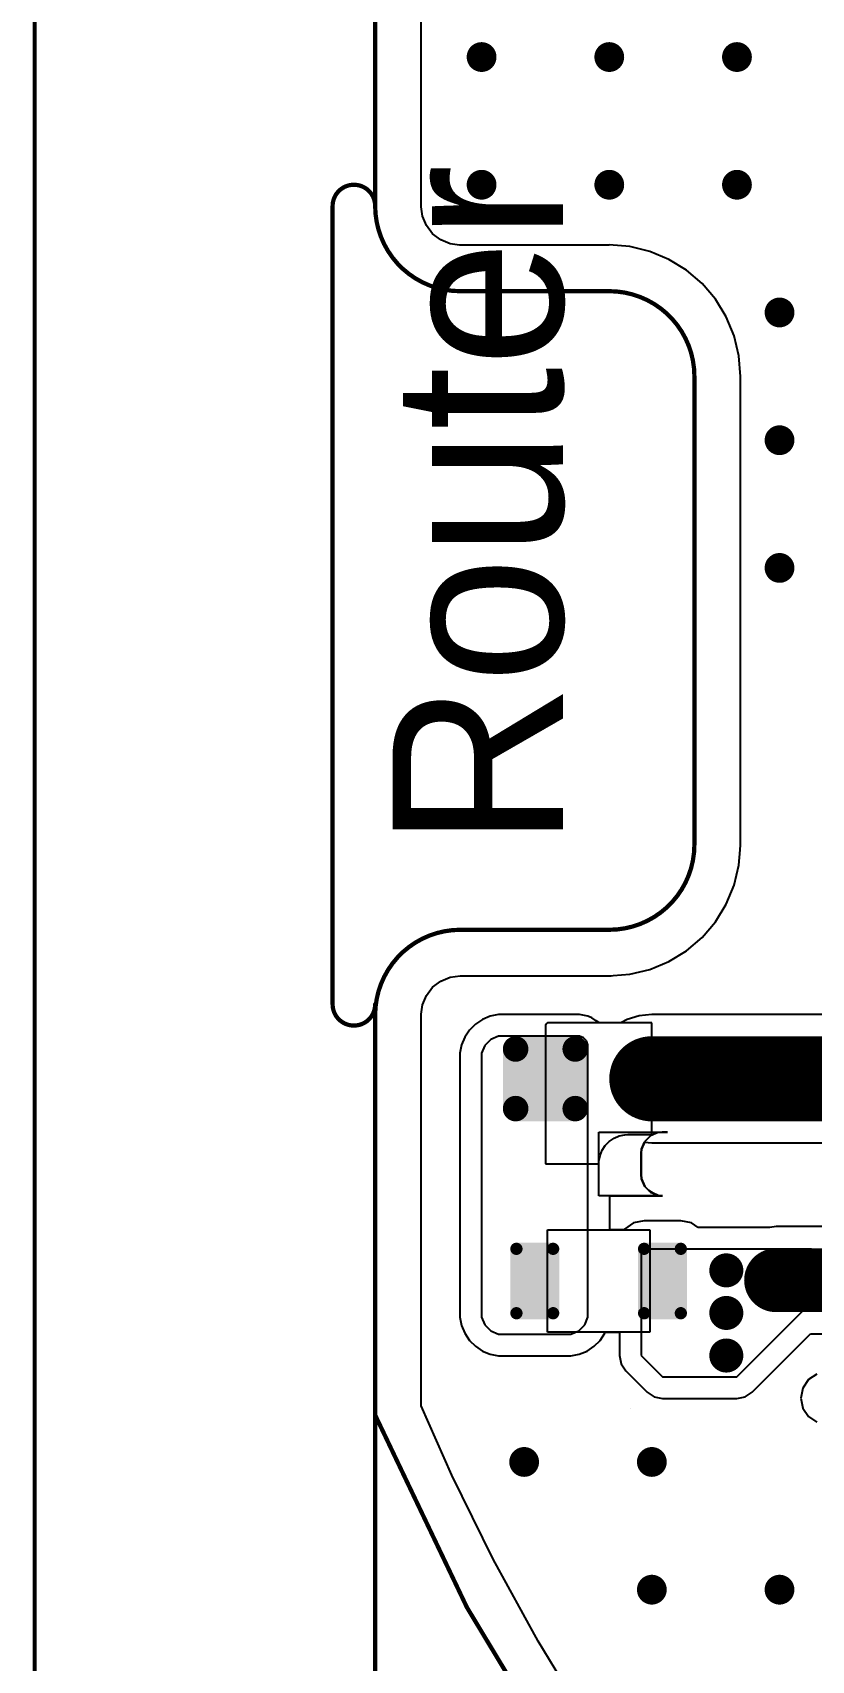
# Model space of a CAD drawing. Header units: millimetres. Extents: x 194 to 375, y 175 to 317.
# Drawn here: x 198.45 to 216.75, y 228.34 to 266.57 of the extents above; entities that cross this region are included whole.
import ezdxf

# ---------------------------------------------------------------- set-up
doc = ezdxf.new("R2010")
doc.units = ezdxf.units.MM
doc.layers.add('Mechanical20', color=56, linetype='Continuous')
doc.layers.add('TopLayer', color=1, linetype='Continuous')

# ---------------------------------------------------------------- blocks, each defined once
blk = doc.blocks.new('DF1B_2P_2_5DSA_8')
at = {"layer": 'TopLayer'}
for points, const_width in [([(-2.1, 0.7, 1), (-1.8, 0.7, 1)], 0.3), ([(-0.7, 0.7, 1), (-0.4, 0.7, 1)], 0.3), ([(0.75, 0, 1), (1.75, 0, 1)], 1), ([(-2.1, -0.7, 1), (-1.8, -0.7, 1)], 0.3), ([(-0.7, -0.7, 1), (-0.4, -0.7, 1)], 0.3)]:
    blk.add_lwpolyline(points, format="xyb", close=True, dxfattribs=dict(at, const_width=const_width))
for points in [[(-1.95, -1), (-0.55, -1), (-1.95, 1), (-0.55, 1)], [(-2.25, -0.7), (-0.25, -0.7), (-2.25, 0.7), (-0.25, 0.7)]]:
    blk.add_solid(points, dxfattribs=at)
blk = doc.blocks.new('C_3216_62')
at = {"layer": 'TopLayer'}
for p, q in [((-1.2, -1.2), (-1.2, 1.2)), ((-1.2, 1.2), (1.2, 1.2)), ((1.2, 1.2), (1.2, -1.2)), ((1.2, -1.2), (-1.2, -1.2))]:
    blk.add_line(p, q, dxfattribs=at)
at = {"layer": 'TopLayer', "const_width": 0.144}
for points in [[(-2.003, 0.756, 1), (-1.859, 0.756, 1)], [(-1.141, 0.756, 1), (-0.997, 0.756, 1)], [(0.997, 0.756, 1), (1.141, 0.756, 1)], [(1.859, 0.756, 1), (2.003, 0.756, 1)], [(-2.003, -0.756, 1), (-1.859, -0.756, 1)], [(-1.141, -0.756, 1), (-0.997, -0.756, 1)], [(0.997, -0.756, 1), (1.141, -0.756, 1)], [(1.859, -0.756, 1), (2.003, -0.756, 1)]]:
    blk.add_lwpolyline(points, format="xyb", close=True, dxfattribs=at)
at = {"layer": 'TopLayer'}
for points in [[(-1.069, -0.9), (-1.069, 0.9), (-1.931, -0.9), (-1.931, 0.9)], [(1.931, -0.9), (1.931, 0.9), (1.069, -0.9), (1.069, 0.9)], [(-0.925, -0.756), (-0.925, 0.756), (-2.075, -0.756), (-2.075, 0.756)], [(2.075, -0.756), (2.075, 0.756), (0.925, -0.756), (0.925, 0.756)]]:
    blk.add_solid(points, dxfattribs=at)
blk = doc.blocks.new('TP_SMD_123')
at = {"layer": 'TopLayer', "const_width": 0.4}
blk.add_lwpolyline([(-0.2, 0, 1), (0.2, 0, 1)], format="xyb", close=True, dxfattribs=at)

msp = doc.modelspace()

# ---------------------------------------------------------------- linework, layer by layer
at = {"layer": 'Mechanical20', "const_width": 0.1}
for points in [[(198.5, 206.5), (198.5, 305.5)], [(206.5, 263.25), (206.5, 305.5)], [(206.5, 262.5), (206.5, 273.9)], [(205.5, 243.75), (205.5, 262.5)], [(208.5, 260.5), (212, 260.5)], [(214, 247.5), (214, 258.5)], [(208.5, 245.5), (212, 245.5)], [(206, 243.25), (206, 243.25)], [(206.5, 243.25), (206.5, 243.5)], [(206.5, 234.1), (206.5, 243.5)], [(206.5, 243.25), (206.5, 206.5)]]:
    msp.add_lwpolyline(points, dxfattribs=at)
at = {"layer": 'Mechanical20', "const_width": 0.05}
for points in [[(206.475, 263.25, 1), (206.525, 263.25, 1)], [(205.975, 263, 1), (206.025, 263, 1)], [(205.975, 263, 1), (206.025, 263, 1)], [(205.475, 262.5, 1), (205.525, 262.5, 1)], [(205.475, 262.5, 1), (205.525, 262.5, 1)], [(206.475, 262.5, 1), (206.525, 262.5, 1)], [(206.475, 262.5, 1), (206.525, 262.5, 1)], [(206.475, 262.5, 1), (206.525, 262.5, 1)], [(208.475, 260.5, 1), (208.525, 260.5, 1)], [(208.475, 260.5, 1), (208.525, 260.5, 1)], [(211.975, 260.5, 1), (212.025, 260.5, 1)], [(211.975, 260.5, 1), (212.025, 260.5, 1)], [(213.975, 258.5, 1), (214.025, 258.5, 1)], [(213.975, 258.5, 1), (214.025, 258.5, 1)], [(213.975, 247.5, 1), (214.025, 247.5, 1)], [(213.975, 247.5, 1), (214.025, 247.5, 1)], [(208.475, 245.5, 1), (208.525, 245.5, 1)], [(208.475, 245.5, 1), (208.525, 245.5, 1)], [(211.975, 245.5, 1), (212.025, 245.5, 1)], [(211.975, 245.5, 1), (212.025, 245.5, 1)], [(205.475, 243.75, 1), (205.525, 243.75, 1)], [(205.475, 243.75, 1), (205.525, 243.75, 1)], [(206.475, 243.75, 1), (206.525, 243.75, 1)], [(205.975, 243.25, 1), (206.025, 243.25, 1)], [(205.975, 243.25, 1), (206.025, 243.25, 1)], [(205.975, 243.25, 1), (206.025, 243.25, 1)], [(205.975, 243.25, 1), (206.025, 243.25, 1)], [(206.475, 243.5, 1), (206.525, 243.5, 1)], [(206.475, 243.5, 1), (206.525, 243.5, 1)], [(206.475, 243.5, 1), (206.525, 243.5, 1)], [(206.475, 243.25, 1), (206.525, 243.25, 1)], [(206.475, 243.25, 1), (206.525, 243.25, 1)], [(206.475, 234.1, 1), (206.525, 234.1, 1)], [(206.475, 234.1, 1), (206.525, 234.1, 1)]]:
    msp.add_lwpolyline(points, format="xyb", close=True, dxfattribs=at)
at = {"layer": 'Mechanical20', "const_width": 0.1}
for points in [[(205.5, 262.5, -0.414214), (206, 263)], [(206, 263, -0.414214), (206.5, 262.5)], [(208.5, 260.5, -0.414214), (206.5, 262.5)], [(212, 260.5, -0.414214), (214, 258.5)], [(214, 247.5, -0.414214), (212, 245.5)], [(206.5, 243.5, -0.414214), (208.5, 245.5)], [(206, 243.25, -0.414214), (205.5, 243.75)], [(206.5, 243.75, -0.414214), (206, 243.25)], [(234.1, 206.5, -0.196819), (206.5, 234.1)]]:
    msp.add_lwpolyline(points, format="xyb", dxfattribs=at)
at = {"layer": 'TopLayer'}
for p, q in [((207.584, 262.5), (207.584, 273.683)), ((207.582, 262.483), (207.584, 262.5)), ((207.611, 262.262), (207.582, 262.483)), ((207.703, 262.04), (207.611, 262.262)), ((207.849, 261.849), (207.703, 262.04)), ((208.04, 261.703), (207.849, 261.849)), ((208.262, 261.611), (208.04, 261.703)), ((208.483, 261.582), (208.262, 261.611)), ((208.5, 261.584), (208.483, 261.582)), ((212, 261.584), (208.5, 261.584)), ((212.483, 261.547), (212, 261.585)), ((212, 261.585), (212, 261.584)), ((212, 261.584), (212, 261.584)), ((212.953, 261.434), (212.483, 261.547)), ((213.4, 261.248), (212.953, 261.434)), ((213.813, 260.995), (213.4, 261.248)), ((214.181, 260.681), (213.813, 260.995)), ((214.495, 260.313), (214.181, 260.681)), ((214.748, 259.9), (214.495, 260.313)), ((214.934, 259.453), (214.748, 259.9)), ((215.047, 258.983), (214.934, 259.453)), ((215.085, 258.5), (215.047, 258.983)), ((215.084, 247.501), (215.084, 258.5)), ((215.084, 258.5), (215.085, 258.5)), ((215.075, 247.379), (215.085, 247.498)), ((215.085, 247.498), (215.084, 247.501)), ((215.084, 247.501), (215.084, 247.501)), ((214.934, 246.546), (215.047, 247.016)), ((215.047, 247.016), (215.075, 247.377)), ((215.075, 247.378), (215.075, 247.379)), ((215.075, 247.377), (215.075, 247.378)), ((214.749, 246.1), (214.934, 246.546)), ((214.496, 245.688), (214.749, 246.1)), ((214.182, 245.32), (214.496, 245.688)), ((213.815, 245.006), (214.182, 245.32)), ((212.956, 244.569), (213.403, 244.754)), ((213.403, 244.754), (213.815, 245.006)), ((208.04, 244.297), (208.262, 244.389)), ((208.262, 244.389), (208.378, 244.404)), ((208.378, 244.404), (208.5, 244.416)), ((208.5, 244.416), (208.501, 244.416)), ((208.501, 244.416), (208.627, 244.416)), ((208.627, 244.416), (212.044, 244.419)), ((212.044, 244.419), (212.09, 244.425)), ((212.09, 244.425), (212.486, 244.456)), ((212.486, 244.456), (212.956, 244.569)), ((207.611, 243.738), (207.703, 243.96)), ((207.703, 243.96), (207.849, 244.151)), ((207.849, 244.151), (208.04, 244.297)), ((207.582, 243.517), (207.611, 243.738)), ((207.584, 243.5), (207.582, 243.517)), ((207.584, 234.317), (207.584, 243.5)), ((208.856, 243.284), (208.716, 243.144)), ((209.022, 243.395), (208.856, 243.284)), ((209.205, 243.471), (209.022, 243.395)), ((209.401, 243.51), (209.205, 243.471)), ((211.3, 243.51), (209.401, 243.51)), ((210.509, 243.285), (210.5, 243.262)), ((210.5, 243.262), (210.5, 243.25)), ((210.5, 243.25), (210.5, 243.25)), ((210.5, 243.25), (210.5, 240)), ((210.527, 243.302), (210.509, 243.285)), ((210.549, 243.311), (210.527, 243.302)), ((210.561, 243.311), (210.549, 243.311)), ((213, 243.311), (210.561, 243.311)), ((211.495, 243.471), (211.3, 243.51)), ((211.587, 243.433), (211.495, 243.471)), ((211.69, 243.364), (211.587, 243.433)), ((211.752, 243.322), (211.69, 243.364)), ((211.763, 243.311), (211.752, 243.322)), ((212.271, 243.311), (211.763, 243.311)), ((212.423, 243.393), (212.271, 243.311)), ((212.706, 243.478), (212.423, 243.393)), ((213, 243.507), (212.706, 243.478)), ((217.75, 243.507), (213, 243.507)), ((213, 240.689), (213, 243.311)), ((208.605, 242.978), (208.529, 242.795)), ((208.716, 243.144), (208.605, 242.978)), ((208.716, 243.144), (208.716, 243.144)), ((209.217, 242.924), (209.076, 242.783)), ((209.401, 243), (209.217, 242.924)), ((209.5, 243), (209.401, 243)), ((211.25, 243), (209.5, 243)), ((211.3, 243), (211.25, 243)), ((211.25, 243), (211.25, 243)), ((211.392, 242.962), (211.3, 243)), ((211.462, 242.892), (211.392, 242.962)), ((211.5, 242.8), (211.462, 242.892)), ((208.529, 242.795), (208.49, 242.599)), ((208.49, 242.599), (208.49, 242.5)), ((208.49, 242.5), (208.49, 236.5)), ((209.076, 242.783), (209, 242.599)), ((209, 242.599), (209, 242.5)), ((209, 242.5), (209, 242.5)), ((209, 242.5), (209, 236.5)), ((211.5, 242.75), (211.5, 242.8)), ((211.5, 236.5), (211.5, 242.75)), ((211.755, 240.745), (213.367, 240.745)), ((211.755, 239.25), (211.755, 240.745)), ((211.907, 240.435), (212.001, 240.53)), ((212.001, 240.53), (212.111, 240.606)), ((212.111, 240.606), (212.235, 240.658)), ((212.235, 240.658), (212.366, 240.685)), ((212.366, 240.685), (212.433, 240.689)), ((212.433, 240.689), (212.433, 240.689)), ((212.433, 240.689), (213, 240.689)), ((212.833, 240.525), (212.76, 240.347)), ((212.97, 240.662), (212.833, 240.525)), ((213.149, 240.736), (212.97, 240.662)), ((213.245, 240.745), (213.149, 240.736)), ((213.367, 240.745), (213.245, 240.745)), ((211.758, 240.067), (211.783, 240.199)), ((211.783, 240.199), (211.833, 240.323)), ((211.833, 240.323), (211.907, 240.435)), ((212.76, 240.347), (212.75, 240.25)), ((212.75, 240.25), (212.76, 240.347)), ((212.75, 240.25), (212.75, 240.25)), ((212.75, 240.25), (212.75, 239.75)), ((212.75, 239.75), (212.75, 240.25)), ((212.76, 240.347), (212.827, 240.51)), ((212.827, 240.51), (213, 240.493)), ((213, 240.493), (213, 240.493)), ((213, 240.493), (217.75, 240.493)), ((210.5, 240), (211.755, 240)), ((211.755, 240), (211.758, 240.067)), ((212.75, 239.75), (212.76, 239.652)), ((212.76, 239.652), (212.75, 239.75)), ((212.76, 239.652), (212.834, 239.472)), ((212.834, 239.472), (212.76, 239.652)), ((212.834, 239.472), (212.972, 239.334)), ((212.929, 239.377), (212.834, 239.472)), ((213.029, 239.311), (212.929, 239.377)), ((213.25, 239.25), (211.755, 239.25)), ((212.01, 238.45), (212.01, 239.25)), ((212.01, 239.25), (212.76, 239.25)), ((212.76, 239.25), (212.877, 239.25)), ((212.877, 239.25), (213.25, 239.25)), ((212.972, 239.334), (213.152, 239.26)), ((213.152, 239.26), (213.029, 239.311)), ((213.152, 239.26), (213.25, 239.25)), ((213.25, 239.25), (213.152, 239.26)), ((213.25, 239.25), (213.25, 239.25)), ((213.25, 239.25), (213.25, 239.25)), ((212.568, 238.613), (212.355, 238.47)), ((212.819, 238.663), (212.568, 238.613)), ((213.681, 238.663), (212.819, 238.663)), ((213.932, 238.613), (213.681, 238.663)), ((214.086, 238.51), (213.932, 238.613)), ((212.341, 238.45), (212.01, 238.45)), ((212.355, 238.47), (212.341, 238.45)), ((215.771, 238.51), (214.086, 238.51)), ((215.919, 238.529), (215.771, 238.51)), ((219.532, 238.529), (215.919, 238.529)), ((212.75, 238), (212.75, 235.5)), ((216.75, 238), (212.75, 238)), ((216.75, 236.75), (216.75, 238)), ((215.5, 235.5), (216.75, 236.75)), ((208.49, 236.5), (208.49, 236.401)), ((208.49, 236.401), (208.529, 236.205)), ((209, 236.5), (209, 236.401)), ((209, 236.401), (209.076, 236.217)), ((211.424, 236.217), (211.5, 236.401)), ((211.5, 236.401), (211.5, 236.5)), ((211.5, 236.5), (211.5, 236.5)), ((208.529, 236.205), (208.605, 236.022)), ((208.605, 236.022), (208.716, 235.856)), ((209.076, 236.217), (209.217, 236.076)), ((209.217, 236.076), (209.401, 236)), ((209.401, 236), (209.5, 236)), ((209.5, 236), (209.5, 236)), ((209.5, 236), (211, 236)), ((211, 236), (211.099, 236)), ((211.099, 236), (211.283, 236.076)), ((211.283, 236.076), (211.424, 236.217)), ((211.784, 235.856), (211.895, 236.022)), ((211.895, 236.022), (211.907, 236.05)), ((211.907, 236.05), (212.24, 236.05)), ((212.24, 236.05), (212.24, 235.5)), ((215.86, 235.14), (216.729, 236.008)), ((216.729, 236.008), (226.469, 236.008)), ((208.716, 235.856), (208.716, 235.856)), ((208.716, 235.856), (208.856, 235.716)), ((208.856, 235.716), (208.856, 235.716)), ((208.856, 235.716), (209.022, 235.605)), ((209.022, 235.605), (209.205, 235.529)), ((211.295, 235.529), (211.478, 235.605)), ((211.478, 235.605), (211.644, 235.716)), ((211.644, 235.716), (211.784, 235.856)), ((211.644, 235.716), (211.644, 235.716)), ((209.205, 235.529), (209.401, 235.49)), ((209.401, 235.49), (211.099, 235.49)), ((211.099, 235.49), (211.295, 235.529)), ((212.24, 235.5), (212.279, 235.305)), ((212.279, 235.305), (212.39, 235.14)), ((212.75, 235.5), (213.25, 235)), ((215, 235), (215.5, 235.5)), ((212.39, 235.14), (212.89, 234.64)), ((213.25, 235), (215, 235)), ((215.36, 234.64), (215.86, 235.14)), ((216.678, 234.933), (216.546, 234.734)), ((216.877, 235.065), (216.678, 234.933)), ((212.89, 234.64), (213.055, 234.529)), ((213.055, 234.529), (213.25, 234.49)), ((213.25, 234.49), (215, 234.49)), ((215, 234.49), (215.195, 234.529)), ((215.195, 234.529), (215.36, 234.64)), ((216.546, 234.734), (216.499, 234.5)), ((216.499, 234.5), (216.546, 234.266)), ((208.3, 232.69), (207.584, 234.317)), ((212.5, 234.25), (212.5, 234.25)), ((216.546, 234.266), (216.678, 234.067)), ((216.678, 234.067), (216.877, 233.935)), ((209.273, 230.717), (208.3, 232.69)), ((210.331, 228.788), (209.273, 230.717)), ((211.473, 226.907), (210.331, 228.788))]:
    msp.add_line(p, q, dxfattribs=at)
for points, const_width in [([(208.825, 266, 1), (209.175, 266, 1)], 0.35), ([(211.825, 266, 1), (212.175, 266, 1)], 0.35), ([(214.825, 266, 1), (215.175, 266, 1)], 0.35), ([(208.825, 263, 1), (209.175, 263, 1)], 0.35), ([(211.825, 263, 1), (212.175, 263, 1)], 0.35), ([(214.825, 263, 1), (215.175, 263, 1)], 0.35), ([(215.825, 260, 1), (216.175, 260, 1)], 0.35), ([(215.825, 257, 1), (216.175, 257, 1)], 0.35), ([(215.825, 254, 1), (216.175, 254, 1)], 0.35), ([(212.5, 242, 1), (213.5, 242, 1)], 1), ([(214.55, 237.5, 1), (214.95, 237.5, 1)], 0.4), ([(215.544, 237.269, 1), (216.294, 237.269, 1)], 0.75), ([(214.55, 236.5, 1), (214.95, 236.5, 1)], 0.4), ([(214.55, 235.5, 1), (214.95, 235.5, 1)], 0.4), ([(209.825, 233, 1), (210.175, 233, 1)], 0.35), ([(212.825, 233, 1), (213.175, 233, 1)], 0.35), ([(212.825, 230, 1), (213.175, 230, 1)], 0.35), ([(215.825, 230, 1), (216.175, 230, 1)], 0.35)]:
    msp.add_lwpolyline(points, format="xyb", close=True, dxfattribs=dict(at, const_width=const_width))
for points, const_width in [([(213, 242), (217.75, 242)], 2), ([(215.919, 237.269), (226.469, 237.269)], 1.5)]:
    msp.add_lwpolyline(points, dxfattribs=dict(at, const_width=const_width))

# ---------------------------------------------------------------- block references
for name, p, rotation in [('DF1B_2P_2_5DSA_8', (211.75, 242), 360), ('C_3216_62', (211.75, 237.25), 360), ('TP_SMD_123', (215.919, 237.269), 270)]:
    msp.add_blockref(name, p, dxfattribs=dict(rotation=rotation))

# ---------------------------------------------------------------- texts
at = {"layer": 'Mechanical20'}
msp.add_text('Router', height=4, rotation=90, dxfattribs=at).set_placement((210.91, 247.422))

doc.saveas('drawing.dxf')
